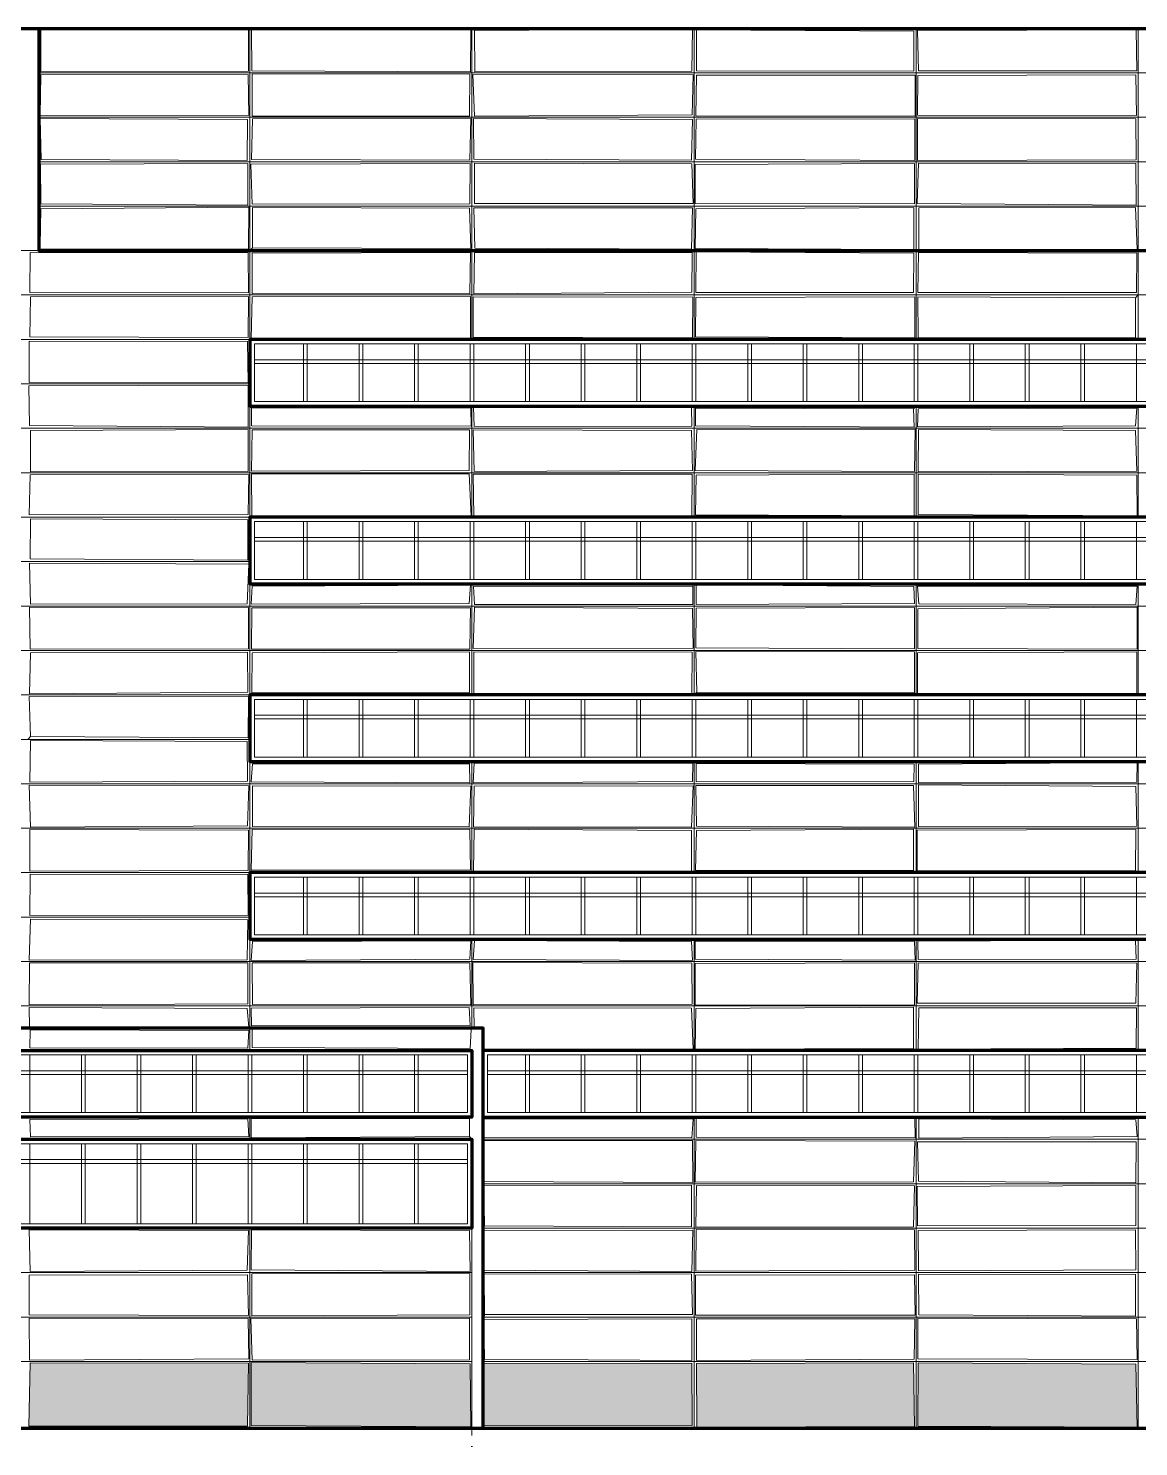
# Model space of a CAD drawing. Extents: x -50000 to 1632000, y -47600 to 308800.
# Drawn here: x 168013 to 198013, y 220500 to 258800 of the extents above; entities that cross this region are included whole.
import ezdxf

# ---------------------------------------------------------------- set-up
doc = ezdxf.new("R2010")
doc.units = 0
doc.header["$MEASUREMENT"] = 0
doc.linetypes.add('ACAD_ISO04W100', pattern=[30, 24, -3, 0, -3])
doc.layers.get('Defpoints').update_dxf_attribs({"color": 6})
doc.layers.add('1', color=7, linetype='Continuous')

msp = doc.modelspace()

# ---------------------------------------------------------------- hatches: boundary and pattern name
at = {"layer": '1', "linetype": 'Continuous'}
h = msp.add_hatch(color=251, dxfattribs=at)
h.dxf.hatch_style = 1
h.paths.add_polyline_path([(173959.4, 222751.1), (168061.3, 222764.8), (168026.8, 221056.9), (173934.6, 221052.3)])
h = msp.add_hatch(color=251, dxfattribs=at)
h.dxf.hatch_style = 1
h.paths.add_polyline_path([(179954.2, 222736.2), (174036.5, 222774.1), (174030.5, 221070.2), (179972.2, 221038.8)])
h = msp.add_hatch(color=251, dxfattribs=at)
h.dxf.hatch_style = 1
h.paths.add_polyline_path([(185940.5, 222750.7), (180326.7, 222742.2), (180329.6, 221061.2), (185947.7, 221073)])
h = msp.add_hatch(color=251, dxfattribs=at)
h.dxf.hatch_style = 1
h.paths.add_polyline_path([(191933.1, 222765.9), (186068.6, 222748.6), (186074.2, 221028.2), (191952.6, 221042.2)])
h = msp.add_hatch(color=251, dxfattribs=at)
h.dxf.hatch_style = 1
h.paths.add_polyline_path([(197939, 222729.5), (192056.6, 222762.9), (192044.5, 221056.3), (197970.2, 221029.3)])

# ---------------------------------------------------------------- linework, layer by layer
at = {"layer": '1', "lineweight": 70}
msp.add_line((144300, 258800), (221700, 258800), dxfattribs=at)
at = {"layer": '1', "color": 8, "linetype": 'Continuous', "lineweight": 13}
for p, q in [((221667, 258800), (168300, 258800)), ((174000, 231200), (174000, 258800)), ((180000, 258800), (180000, 250400)), ((186000, 250400), (186000, 258800)), ((192000, 258800), (192000, 250400)), ((198000, 250400), (198000, 258800)), ((221669.2, 257600), (168300, 257600)), ((221671.3, 256400), (168300, 256400)), ((221673.2, 255200), (168300, 255200)), ((221671.8, 254000), (168300, 254000)), ((221672.3, 252800), (96000, 252800)), ((221668.6, 251600), (96000, 251600)), ((221672.2, 250400), (96000, 250400)), ((174000, 249200), (96000, 249200)), ((258000, 248600), (174000, 248600)), ((180000, 248600), (180000, 245600)), ((186000, 245600), (186000, 248600)), ((192000, 245600), (192000, 248600)), ((198000, 248600), (198000, 245600)), ((221665.3, 248000), (96000, 248000)), ((221663.8, 246800), (96000, 246800)), ((221666.6, 245600), (96000, 245600)), ((174000, 244400), (96000, 244400)), ((221700, 243800), (174000, 243800)), ((180000, 243800), (180000, 240800)), ((186000, 240800), (186000, 243800)), ((192000, 240800), (192000, 243800)), ((198000, 243800), (198000, 240800)), ((221680.6, 243200), (96000, 243200)), ((221667, 242000), (96000, 242000)), ((221685.6, 240800), (96000, 240800)), ((174000, 239600), (57000, 239600)), ((221700, 239000), (174000, 239000)), ((180000, 239000), (180000, 236000)), ((186000, 236000), (186000, 239000)), ((192000, 236000), (192000, 239000)), ((198000, 239000), (198000, 236000)), ((221674.9, 238400), (57000, 238400)), ((221678.1, 237200), (57000, 237200)), ((221670.9, 236000), (57000, 236000)), ((174000, 234800), (57000, 234800)), ((258000, 234200), (174000, 234200)), ((180000, 234200), (180000, 231800)), ((186000, 231200), (186000, 234200)), ((192000, 231200), (192000, 234200)), ((198000, 234200), (198000, 231200)), ((221666.4, 233600), (126000, 233600)), ((221669, 232400), (126000, 232400)), ((180000, 231800), (144334.8, 231800)), ((180000, 231200), (51000, 231200)), ((180332.3, 231200), (221673.1, 231200)), ((180000, 229400), (150000, 229400)), ((174000, 228800), (174000, 229400)), ((228300, 229400), (180321.5, 229400)), ((186000, 221000), (186000, 229400)), ((192000, 221000), (192000, 229400)), ((198000, 229400), (198000, 221000)), ((180000, 228800), (87000, 228800)), ((221669.3, 228800), (180300, 228800)), ((221670.7, 227600), (180300, 227600)), ((180000, 226400), (87000, 226400)), ((174000, 221000), (174000, 226400)), ((180000, 221000), (180000, 226400)), ((221666.9, 226400), (180300, 226400)), ((180000, 225200), (87000, 225200)), ((221671, 225200), (180300, 225200)), ((180000, 224000), (87000, 224000)), ((221668, 224000), (180300, 224000)), ((180000, 222800), (51000, 222800)), ((221674.4, 222800), (180300, 222800)), ((51000, 221000), (180000, 221000)), ((180300, 221000), (228300, 221000))]:
    msp.add_line(p, q, dxfattribs=at)
at = {"layer": '1', "color": 8, "linetype": 'Continuous', "lineweight": 9}
for p, q in [((168332.2, 257665.6), (168321.5, 258733.9)), ((168334.9, 257639.3), (168327.8, 258747.4)), ((168329.4, 258493), (168332.9, 258734.1)), ((168334.6, 257682.5), (168330.8, 258588.9)), ((168335.4, 257635.1), (168336.9, 258743.2)), ((168349, 257638.1), (168355, 258762.3)), ((168355, 258762.3), (173965.9, 258757.9)), ((173961.1, 257640.8), (173965.9, 258757.9)), ((174042.3, 258763.5), (179967.5, 258756.5)), ((174048.7, 257652.2), (174042.3, 258763.5)), ((179957, 257625.4), (179967.5, 258756.5)), ((180066.2, 258742.8), (185956.2, 258773.9)), ((180074.5, 257626.3), (180066.2, 258742.8)), ((185941.5, 257645.4), (185956.2, 258773.9)), ((186062.8, 258764), (191936.5, 258726.9)), ((186067, 257655.9), (186062.8, 258764)), ((191936.9, 257642.9), (191936.5, 258726.9)), ((192036, 258746.2), (197947, 258756.3)), ((192066.3, 257649.8), (192036, 258746.2)), ((197966, 257651.4), (197947, 258756.3)), ((168313.2, 256430.7), (168335.9, 257553)), ((168333.3, 256435.8), (168332.4, 257380.5)), ((168333.3, 256454.5), (168352.1, 257547.5)), ((168349, 257638.1), (173961.1, 257640.8)), ((168352.1, 257547.5), (173953, 257550.6)), ((173974.6, 256442.5), (173953, 257550.6)), ((174048.7, 257652.2), (179957, 257625.4)), ((174056.2, 257572.1), (179944.6, 257562.7)), ((174064.1, 256425.6), (174056.2, 257572.1)), ((179934.8, 256428.3), (179944.6, 257562.7)), ((180026.9, 257553.8), (185972.5, 257542.7)), ((180071.9, 256431.9), (180026.9, 257553.8)), ((180074.5, 257626.3), (185941.5, 257645.4)), ((185950.9, 256465.9), (185972.5, 257542.7)), ((186047.3, 256440.6), (186065.2, 257534.4)), ((186065.2, 257534.4), (191972.1, 257532.1)), ((186067, 257655.9), (191936.9, 257642.9)), ((191973.5, 256432.4), (191972.1, 257532.1)), ((192040, 256455.8), (192045.1, 257528.8)), ((192045.1, 257528.8), (197936.7, 257541)), ((192066.3, 257649.8), (197966, 257651.4)), ((197956.1, 256448.2), (197936.7, 257541)), ((168331.7, 256440.7), (168327.5, 257136.9)), ((168318.9, 255270.8), (168324.6, 256370.8)), ((168318.9, 255270.8), (168324.3, 256325.9)), ((168326.6, 255249.6), (168324.6, 256370.8)), ((168337.4, 255256.9), (168329.6, 256333.7)), ((168333.3, 256451.7), (173974.6, 256442.5)), ((168335.7, 256369.4), (173935.2, 256336.1)), ((168360.5, 255258.2), (168335.7, 256369.4)), ((173925.5, 255230.2), (173935.2, 256336.1)), ((174042.7, 255262), (174069.1, 256355)), ((174064.1, 256425.6), (179934.8, 256428.3)), ((174069.1, 256355), (179973.2, 256368.6)), ((179942.3, 255236.6), (179973.2, 256368.6)), ((180039.1, 256369.1), (185958.1, 256341.9)), ((180052.7, 255266.7), (180039.1, 256369.1)), ((180071.9, 256431.9), (185950.9, 256465.9)), ((185935.4, 255242.7), (185958.1, 256341.9)), ((186039.6, 255270.5), (186060.8, 256350.8)), ((186047.3, 256440.6), (191973.5, 256432.4)), ((186060.8, 256350.8), (191961.7, 256360.4)), ((191968.2, 255232.3), (191961.7, 256360.4)), ((192033.3, 256369.4), (197940.4, 256354)), ((192033.4, 255230.8), (192033.3, 256369.4)), ((192040, 256455.8), (197956.1, 256448.2)), ((197946.6, 255249.6), (197940.4, 256354)), ((168333.9, 254055), (168320.7, 255134.2)), ((168334.7, 254025.1), (168336.8, 255132.3)), ((168338.4, 255131.1), (173940.1, 255150.9)), ((168347.4, 254063.4), (168338.4, 255131.1)), ((168360.5, 255258.2), (173925.5, 255230.2)), ((173942.8, 254026.3), (173940.1, 255150.9)), ((174025, 255134.3), (179948.6, 255153.3)), ((174064, 254053.2), (174025, 255134.3)), ((174042.7, 255262), (179942.3, 255236.6)), ((179945.5, 254065.7), (179948.6, 255153.3)), ((180052.7, 255266.7), (185935.4, 255242.7)), ((180065.4, 255163.2), (185942.1, 255141.9)), ((180065.8, 254067.6), (180065.4, 255163.2)), ((185972.7, 254073.2), (185942.1, 255141.9)), ((186029.2, 255125.8), (191952.4, 255154.9)), ((186031.4, 254072.4), (186029.2, 255125.8)), ((186039.6, 255270.5), (191968.2, 255232.3)), ((191956.3, 254059.5), (191952.4, 255154.9)), ((192030.3, 254066.3), (192063.6, 255156.1)), ((192033.4, 255230.8), (197946.6, 255249.6)), ((192063.6, 255156.1), (197938.5, 255152.7)), ((197941, 254027.2), (197938.5, 255152.7)), ((168330, 252861.8), (168328.5, 253962.5)), ((168330.2, 252933.2), (168333.4, 253967.1)), ((168333.1, 252852.6), (168333.8, 253930.3)), ((168334.8, 252939.7), (168349.1, 253929.7)), ((168335.5, 254044.1), (168335.2, 254285.9)), ((168347.4, 254063.4), (173942.8, 254026.3)), ((168349.1, 253929.7), (173970.2, 253968.4)), ((173962.8, 252839.8), (173970.2, 253968.4)), ((174064, 254053.2), (179945.5, 254065.7)), ((174072, 253965.4), (179932.2, 253948.3)), ((174073.7, 252871.1), (174072, 253965.4)), ((179968.8, 252858.7), (179932.2, 253948.3)), ((180047, 253949.3), (185957.3, 253952.6)), ((180073.5, 252860.8), (180047, 253949.3)), ((180065.8, 254067.6), (185972.7, 254073.2)), ((185933.6, 252836.2), (185957.3, 253952.6)), ((186031.4, 254072.4), (191956.3, 254059.5)), ((186045.4, 253928.9), (191936.8, 253961.2)), ((191938.6, 252832.3), (191936.8, 253961.2)), ((192030.3, 254066.3), (197941, 254027.2)), ((192070, 253957.6), (197930.7, 253959.4)), ((192070.7, 252828.7), (192070, 253957.6)), ((197969.1, 252841.5), (197930.7, 253959.4)), ((186026.5, 252859.8), (186045.4, 253928.9)), ((168333.1, 252852.6), (168331.3, 253306.3)), ((168331.1, 252850.7), (168329.9, 252958.4)), ((168336.6, 252854.7), (168333.2, 253016.6)), ((168333.3, 252835.6), (173962.8, 252839.8)), ((174000, 252800), (174073.7, 252871.1)), ((174073.7, 252871.1), (179968.8, 252858.7)), ((180073.5, 252860.8), (185933.6, 252836.2)), ((186026.5, 252859.8), (191938.6, 252832.3)), ((192070.7, 252828.7), (197969.1, 252841.5)), ((168051.6, 251666.6), (168066.1, 252743.5)), ((168066.1, 252743.5), (173955.8, 252741.3)), ((173964.8, 251660.8), (173955.8, 252741.3)), ((174057.7, 252733.7), (179958, 252743.7)), ((174063.1, 251634.5), (174057.7, 252733.7)), ((179942.1, 251639.9), (179958, 252743.7)), ((180053.1, 251629.5), (180063.6, 252736.3)), ((180063.6, 252736.3), (185946.7, 252744.9)), ((185937.9, 251672.3), (185946.7, 252744.9)), ((186048.4, 251665.4), (186058.1, 252764.5)), ((186058.1, 252764.5), (191939.2, 252732.8)), ((191931.6, 251667.7), (191939.2, 252732.8)), ((192044.5, 251670), (192067.3, 252745.5)), ((192067.3, 252745.5), (197963.5, 252733.7)), ((197952.3, 251668.3), (197963.5, 252733.7)), ((168051.6, 251666.6), (173964.8, 251660.8)), ((174063.1, 251634.5), (179942.1, 251639.9)), ((180053.1, 251629.5), (185937.9, 251672.3)), ((186048.4, 251665.4), (191931.6, 251667.7)), ((192044.5, 251670), (197952.3, 251668.3)), ((168056.3, 250465.7), (168069.6, 251550.2)), ((168069.6, 251550.2), (173964.6, 251558.7)), ((173949.7, 250452.4), (173964.6, 251558.7)), ((174037.3, 250429.1), (174063.2, 251548.8)), ((174063.2, 251548.8), (179962.8, 251556.3)), ((179956, 250429.8), (179962.8, 251556.3)), ((180027.6, 250458.5), (180032.9, 251548.9)), ((180032.9, 251548.9), (185962.9, 251543.8)), ((185957.8, 250443.5), (185962.9, 251543.8)), ((186038.7, 250474), (186047.9, 251531.5)), ((186047.9, 251531.5), (191963.5, 251547.1)), ((191968, 250444), (191963.5, 251547.1)), ((192047.1, 251549.9), (197927.2, 251527.4)), ((192055.2, 250448.5), (192047.1, 251549.9)), ((198000, 251600), (197927.2, 251527.4)), ((197931.6, 250443.3), (197927.2, 251527.4)), ((168032, 250348.7), (173934, 250346)), ((168037, 249232.7), (168032, 250348.7)), ((168056.3, 250465.7), (173949.7, 250452.4)), ((173952.8, 249230.9), (173934, 250346)), ((174037.3, 250429.1), (179956, 250429.8)), ((180027.6, 250458.5), (185957.8, 250443.5)), ((186038.7, 250474), (191968, 250444)), ((192055.2, 250448.5), (197931.6, 250443.3)), ((168029.2, 249148.9), (173950, 249164.9)), ((168043.2, 248073.4), (168029.2, 249148.9)), ((168037, 249232.7), (173952.8, 249230.9)), ((173949.7, 248030.9), (173950, 249164.9)), ((180043.2, 248574.5), (185934.8, 248566.9)), ((180063, 248052.5), (180043.2, 248574.5)), ((192000, 248600), (191926.7, 248525.3)), ((174040, 248542.5), (179964.9, 248548.3)), ((174045.4, 248064.6), (174040, 248542.5)), ((179973.4, 248059.9), (179964.9, 248548.3)), ((185936.5, 248060.5), (185934.8, 248566.9)), ((186037.3, 248541.2), (191926.7, 248525.3)), ((186040.8, 248062.7), (186037.3, 248541.2)), ((191945.5, 248026.1), (191926.7, 248525.3)), ((192058.4, 248526.8), (192035.5, 248040.1)), ((197961.6, 248539.1), (192058.4, 248526.8)), ((197925.6, 248066), (197961.6, 248539.1)), ((168043.2, 248073.4), (173949.7, 248030.9)), ((168069.4, 247943.3), (173951.1, 247963.7)), ((168073.6, 246827.6), (168069.4, 247943.3)), ((173955.9, 246835.8), (173951.1, 247963.7)), ((174043.9, 246838.1), (174057.4, 247956.5)), ((174045.4, 248064.6), (179973.4, 248059.9)), ((174057.4, 247956.5), (179929, 247960.7)), ((179927.9, 246864.1), (179929, 247960.7)), ((180033.7, 247959.1), (185929.8, 247944.6)), ((180054.7, 246835.9), (180033.7, 247959.1)), ((180063, 248052.5), (185936.5, 248060.5)), ((185956.4, 246857.9), (185929.8, 247944.6)), ((186027, 246858.6), (186072.7, 247965.2)), ((186040.8, 248062.7), (191945.5, 248026.1)), ((186072.7, 247965.2), (191970.7, 247973.2)), ((191954.1, 246835.2), (191970.7, 247973.2)), ((192035.5, 248040.1), (197925.6, 248066)), ((192051.6, 246828.2), (192061.5, 247963.6)), ((192061.5, 247963.6), (197931.2, 247937.3)), ((197966.1, 246846.7), (197931.2, 247937.3)), ((168037.1, 245658.9), (168058.7, 246746.5)), ((168058.7, 246746.5), (173966.4, 246749.4)), ((168073.6, 246827.6), (173955.9, 246835.8)), ((173953.5, 245672.7), (173966.4, 246749.4)), ((174038.3, 246766.4), (179927.3, 246766.2)), ((174053, 245628.5), (174038.3, 246766.4)), ((174043.9, 246838.1), (179927.9, 246864.1)), ((179974.9, 245627.8), (179927.3, 246766.2)), ((180035.4, 246759.2), (185945.8, 246765.2)), ((180051.3, 245627), (180035.4, 246759.2)), ((180054.7, 246835.9), (185956.4, 246857.9)), ((185938.9, 245637.3), (185945.8, 246765.2)), ((186027, 246858.6), (191954.1, 246835.2)), ((186039.3, 245659.1), (186058.2, 246734)), ((186058.2, 246734), (191945.8, 246761.6)), ((191943.3, 245636.7), (191945.8, 246761.6)), ((192051.6, 246828.2), (197966.1, 246846.7)), ((192051.6, 246760.6), (197962.9, 246738.2)), ((192059.5, 245671.9), (192051.6, 246760.6)), ((197969.6, 245635.8), (197962.9, 246738.2)), ((168037.1, 245658.9), (173953.5, 245672.7)), ((168058.8, 244470.6), (168071, 245558.3)), ((168071, 245558.3), (173939.9, 245527.2)), ((173945.2, 244441.8), (173939.9, 245527.2)), ((174053, 245628.5), (179974.9, 245627.8)), ((180051.3, 245627), (185938.9, 245637.3)), ((186039.3, 245659.1), (191943.3, 245636.7)), ((192059.5, 245671.9), (197969.6, 245635.8)), ((168041, 244357.6), (173970, 244331.3)), ((168074.2, 243249.8), (168041, 244357.6)), ((168058.8, 244470.6), (173945.2, 244441.8)), ((173927.4, 243259), (173970, 244331.3)), ((174034.2, 243252.1), (174063.5, 243735.8)), ((174063.5, 243735.8), (179960, 243766.5)), ((179926.3, 243266.6), (179960, 243766.5)), ((180044.5, 243730.3), (185964.3, 243733)), ((180069.8, 243245.5), (180044.5, 243730.3)), ((185965.2, 243241.1), (185964.3, 243733)), ((186056.2, 243773.5), (191939, 243729.7)), ((186056.4, 243240.7), (186056.2, 243773.5)), ((191959.4, 243266.6), (191939, 243729.7)), ((192037.3, 243735.3), (197971.5, 243734.1)), ((192074.3, 243256.5), (192037.3, 243735.3)), ((197936.6, 243244.4), (197971.5, 243734.1)), ((168074.2, 243249.8), (173927.4, 243259)), ((174034.2, 243252.1), (179926.3, 243266.6)), ((180069.8, 243245.5), (185965.2, 243241.1)), ((186056.4, 243240.7), (191959.4, 243266.6)), ((192074.3, 243256.5), (197936.6, 243244.4)), ((168043.2, 243173.7), (173963.3, 243157)), ((168058.3, 242034), (168043.2, 243173.7)), ((173960.8, 242048.5), (173963.3, 243157)), ((174041.3, 242035.8), (174054.6, 243154.6)), ((174054.6, 243154.6), (179962.3, 243148.9)), ((179943.4, 242036.2), (179962.3, 243148.9)), ((180031.1, 242057.4), (180070.2, 243172.2)), ((180070.2, 243172.2), (185954, 243132.5)), ((185972.3, 242064.6), (185954, 243132.5)), ((186049.9, 242070.5), (186055.2, 243140.6)), ((186055.2, 243140.6), (191959.7, 243157)), ((191952.6, 242042.1), (191959.7, 243157)), ((192044.3, 242052.5), (192045.4, 243129.1)), ((192045.4, 243129.1), (197971.5, 243165.3)), ((197968.7, 242039.1), (197971.5, 243165.3)), ((180031.1, 242057.4), (185972.3, 242064.6)), ((186049.9, 242070.5), (191952.6, 242042.1)), ((168043.6, 240828.9), (168068.9, 241939.7)), ((168058.3, 242034), (173960.8, 242048.5)), ((168068.9, 241939.7), (173930.2, 241956.8)), ((173939.9, 240874.9), (173930.2, 241956.8)), ((174041.3, 242035.8), (179943.4, 242036.2)), ((174052.2, 240857.1), (174064.7, 241939.7)), ((174064.7, 241939.7), (179930.8, 241964.7)), ((179929.3, 240868.1), (179930.8, 241964.7)), ((180051.7, 241962.7), (185952.8, 241951.8)), ((180052.7, 240849.5), (180051.7, 241962.7)), ((185942.3, 240840.2), (185952.8, 241951.8)), ((186051.5, 241973.9), (191958.3, 241963.9)), ((186072.9, 240872.2), (186051.5, 241973.9)), ((191953.6, 240858), (191958.3, 241963.9)), ((192036.3, 241936.4), (197963.7, 241963.5)), ((192037.6, 240825.4), (192036.3, 241936.4)), ((192044.3, 242052.5), (197968.7, 242039.1)), ((197963.7, 240841.9), (197963.7, 241963.5)), ((168031.3, 240758.4), (173963.2, 240750.5)), ((168070, 239674.8), (168031.3, 240758.4)), ((168043.6, 240828.9), (173939.9, 240874.9)), ((173952.6, 239639.4), (173963.2, 240750.5)), ((174052.2, 240857.1), (179929.3, 240868.1)), ((180052.7, 240849.5), (185942.3, 240840.2)), ((186000, 240800), (186072.9, 240872.2)), ((186072.9, 240872.2), (191953.6, 240858)), ((192037.6, 240825.4), (197963.7, 240841.9)), ((168000, 239600), (168070, 239674.8)), ((168052.6, 238445.6), (168069.1, 239571.3)), ((168069.1, 239571.3), (173926.7, 239538.7)), ((168070, 239674.8), (173952.6, 239639.4)), ((173931.6, 238470.5), (173926.7, 239538.7)), ((174031.4, 238456.8), (174071.3, 238940.7)), ((174071.3, 238940.7), (179930.5, 238934.6)), ((179945.3, 238428.7), (179930.5, 238934.6)), ((180028.3, 238429), (180061.9, 238960.4)), ((180061.9, 238960.4), (185963.3, 238958.9)), ((185953.7, 238458.6), (185963.3, 238958.9)), ((186059.6, 238947.4), (191951, 238927.4)), ((186059.7, 238453.5), (186059.6, 238947.4)), ((191941.7, 238459.1), (191951, 238927.4)), ((192063.2, 238428.6), (192066.2, 238932)), ((192066.2, 238932), (197971.4, 238970.7)), ((197967.8, 238443.9), (197971.4, 238970.7)), ((168033.2, 238365.3), (173971, 238347.1)), ((168067.6, 237233), (168033.2, 238365.3)), ((168052.6, 238445.6), (173931.6, 238470.5)), ((173936.9, 237262), (173971, 238347.1)), ((174031.4, 238456.8), (179945.3, 238428.7)), ((174068.9, 237247.9), (174069.6, 238346.2)), ((174069.6, 238346.2), (179970.8, 238332.2)), ((179925.8, 237237), (179970.8, 238332.2)), ((180028.3, 238429), (185953.7, 238458.6)), ((180042.3, 237241.2), (180059.6, 238336.5)), ((180059.6, 238336.5), (185973.6, 238346)), ((185933.2, 237227), (185973.6, 238346)), ((186044, 238351.9), (191930.3, 238350.6)), ((186062, 237255.6), (186044, 238351.9)), ((186059.7, 238453.5), (191941.7, 238459.1)), ((191968.5, 237231.1), (191930.3, 238350.6)), ((192062.8, 237237.7), (192064.9, 238372.3)), ((192063.2, 238428.6), (197967.8, 238443.9)), ((192064.9, 238372.3), (197940.5, 238328.7)), ((197959.5, 237254.5), (197940.5, 238328.7)), ((168052.9, 236038.2), (168053.6, 237169.3)), ((168053.6, 237169.3), (173959.8, 237151.6)), ((168067.6, 237233), (173936.9, 237262)), ((173951.7, 236054.2), (173959.8, 237151.6)), ((174030.9, 236063), (174059, 237171.2)), ((174059, 237171.2), (179944.2, 237166.5)), ((174068.9, 237247.9), (179925.8, 237237)), ((179962.5, 236073.4), (179944.2, 237166.5)), ((180039.9, 236049.6), (180061.5, 237174.3)), ((180042.3, 237241.2), (185933.2, 237227)), ((180061.5, 237174.3), (185933.9, 237139.1)), ((185929.7, 236030.5), (185933.9, 237139.1)), ((186042.7, 236066.2), (186062.3, 237138.2)), ((186062, 237255.6), (191968.5, 237231.1)), ((186062.3, 237138.2), (191930.2, 237174.7)), ((191929.4, 236054.4), (191930.2, 237174.7)), ((192025.7, 237149.1), (197937.2, 237163.1)), ((192029.6, 236052.6), (192025.7, 237149.1)), ((192062.8, 237237.7), (197959.5, 237254.5)), ((197931.7, 236061.4), (197937.2, 237163.1)), ((168052.9, 236038.2), (173951.7, 236054.2)), ((168055.9, 234843.9), (168063.7, 235963)), ((168063.7, 235963), (173946.4, 235951)), ((173955.5, 234850.6), (173946.4, 235951)), ((174030.9, 236063), (179962.5, 236073.4)), ((180039.9, 236049.6), (185929.7, 236030.5)), ((186042.7, 236066.2), (191929.4, 236054.4)), ((192029.6, 236052.6), (197931.7, 236061.4)), ((168055.9, 234843.9), (173955.5, 234850.6)), ((168037.9, 233640.3), (168070.6, 234745.2)), ((168070.6, 234745.2), (173946, 234725.5)), ((173927.9, 233649.5), (173946, 234725.5)), ((174031.6, 233627.1), (174070.8, 234141.6)), ((174070.8, 234141.6), (179968.5, 234155.3)), ((179946, 233665.1), (179968.5, 234155.3)), ((180032.3, 233654.5), (180069.9, 234164.9)), ((180069.9, 234164.9), (185927.6, 234139.4)), ((185962.5, 233631.9), (185927.6, 234139.4)), ((186026, 234151.9), (191954.7, 234137.9)), ((186028.8, 233660), (186026, 234151.9)), ((191970.3, 233639.2), (191954.7, 234137.9)), ((192047.5, 234148.5), (197931.3, 234172.8)), ((192057.9, 233654.2), (192047.5, 234148.5)), ((197941.7, 233667.2), (197931.3, 234172.8)), ((168037.9, 233640.3), (173927.9, 233649.5)), ((174031.6, 233627.1), (179946, 233665.1)), ((180032.3, 233654.5), (185962.5, 233631.9)), ((186028.8, 233660), (191970.3, 233639.2)), ((192057.9, 233654.2), (197941.7, 233667.2)), ((168037.9, 232429.8), (168047.7, 233568.7)), ((168047.7, 233568.7), (173943.4, 233568.7)), ((173941.5, 232458.4), (173943.4, 233568.7)), ((174063.3, 233564.7), (179941.6, 233567.1)), ((174073.3, 232439.7), (174063.3, 233564.7)), ((179970.5, 232432.8), (179941.6, 233567.1)), ((180025.5, 233569.7), (185937.5, 233556.6)), ((180035.6, 232429.2), (180025.5, 233569.7)), ((185949.5, 232445.1), (185937.5, 233556.6)), ((186031.8, 233549.2), (191954.2, 233561.7)), ((186033.7, 232425.3), (186031.8, 233549.2)), ((191954.1, 232434.9), (191954.2, 233561.7)), ((192029.2, 232472.7), (192053.1, 233567.5)), ((192053.1, 233567.5), (197961.3, 233553.8)), ((197936.9, 232472.8), (197961.3, 233553.8)), ((168037.9, 232429.8), (173941.5, 232458.4)), ((168037.9, 232356.7), (173929.5, 232334.2)), ((168040.9, 231826.2), (168037.9, 232356.7)), ((173972.4, 231830.3), (173929.5, 232334.2)), ((174036.9, 232339.6), (179925.5, 232360.6)), ((174041.9, 231866.4), (174036.9, 232339.6)), ((174073.3, 232439.7), (179970.5, 232432.8)), ((179954.9, 231873), (179925.5, 232360.6)), ((180035.6, 232429.2), (185949.5, 232445.1)), ((180053.2, 232353), (185928.2, 232341.2)), ((180061.2, 231800), (180053.2, 232353)), ((185973.1, 231236.9), (185928.2, 232341.2)), ((186033.7, 232425.3), (191954.1, 232434.9)), ((186034.6, 231234.5), (186048.9, 232334.3)), ((186048.9, 232334.3), (191926.5, 232368.4)), ((191933.4, 231251.5), (191926.5, 232368.4)), ((192029.2, 232472.7), (197936.9, 232472.8)), ((192057.7, 231236.2), (192070.7, 232351.8)), ((192070.7, 232351.8), (197954.9, 232353.7)), ((197943.6, 231262), (197954.9, 232353.7)), ((168040.9, 231826.2), (173972.4, 231830.3)), ((168056.4, 231272.5), (168061.6, 231758.9)), ((168061.6, 231758.9), (173967.9, 231736.3)), ((173943.8, 231262.2), (173967.9, 231736.3)), ((174041.9, 231866.4), (179954.9, 231873)), ((174057.7, 231274.2), (174065, 231773.4)), ((174065, 231773.4), (179974.2, 231768.3)), ((179955.1, 231250.8), (179974.2, 231768.3)), ((168056.4, 231272.5), (173943.8, 231262.2)), ((174057.7, 231274.2), (179955.1, 231250.8)), ((180332.6, 231242.7), (185973.1, 231236.9)), ((186034.6, 231234.5), (191933.4, 231251.5)), ((192057.7, 231236.2), (197943.6, 231262)), ((168050.5, 229336.9), (173944.1, 229350.5)), ((168073.6, 228862.5), (168050.5, 229336.9)), ((173968.4, 228873.8), (173944.1, 229350.5)), ((174035.3, 229348), (179930.8, 229361.8)), ((174037.6, 228842.1), (174035.3, 229348)), ((179928.7, 228871.8), (179930.8, 229361.8)), ((180321.8, 229350), (185972.9, 229343.7)), ((180321.8, 229350), (180325.6, 228847.3)), ((185937.3, 228841.3), (185972.9, 229343.7)), ((186053.7, 228858.1), (186060, 229357.5)), ((186060, 229357.5), (191965.5, 229368.6)), ((191974.7, 228841.7), (191965.5, 229368.6)), ((192068.9, 228827.3), (192075, 229353.9)), ((192075, 229353.9), (197938.2, 229325.3)), ((197968.6, 228873.3), (197938.2, 229325.3)), ((168073.6, 228862.5), (173968.4, 228873.8)), ((174037.6, 228842.1), (179928.7, 228871.8)), ((180000, 228800), (179928.7, 228871.8)), ((180322.2, 227650.3), (180325.7, 228766.4)), ((180325.6, 228847.3), (185937.3, 228841.3)), ((180325.7, 228763.6), (185956.9, 228768.3)), ((185969.1, 227635.3), (185956.9, 228768.3)), ((186027.9, 227644.8), (186051.7, 228770.2)), ((186051.7, 228770.2), (191968.3, 228749)), ((186053.7, 228858.1), (191974.7, 228841.7)), ((191926.3, 227648.6), (191968.3, 228749)), ((192041.2, 228730.8), (197946.6, 228734)), ((192062.3, 227665.5), (192041.2, 228730.8)), ((192068.9, 228827.3), (197968.6, 228873.3)), ((197938.1, 227625.8), (197946.6, 228734)), ((180336.6, 226461.7), (180316.7, 227544.5)), ((180317.3, 227543.5), (185931.9, 227560)), ((180324, 227660.2), (185969.1, 227635.3)), ((185931.9, 226433.2), (185931.9, 227560)), ((186027.9, 227644.8), (191926.3, 227648.6)), ((186050.8, 226429.4), (186066.4, 227549.6)), ((186066.4, 227549.6), (191954.4, 227547.1)), ((191925.1, 226438.4), (191954.4, 227547.1)), ((192031.7, 227528.6), (197934.7, 227548.8)), ((192040.2, 226460.9), (192031.7, 227528.6)), ((192062.3, 227665.5), (197938.1, 227625.8)), ((197934.8, 226472.2), (197934.7, 227548.8)), ((168033.7, 226357.2), (173964.5, 226337.8)), ((168066.2, 225230), (168033.7, 226357.2)), ((174034, 225273.6), (174044.2, 226353.2)), ((174044.2, 226353.2), (179931, 226332.2)), ((180323.9, 225273.2), (180330.8, 226363.8)), ((180336.5, 226465.9), (185931.9, 226433.2)), ((186044.4, 225239.9), (186057.6, 226366.2)), ((186050.8, 226429.4), (191925.1, 226438.4)), ((186057.6, 226366.2), (191952.5, 226353.1)), ((191964.9, 225263.2), (191952.5, 226353.1)), ((192040.2, 226460.9), (197934.8, 226472.2)), ((192051.5, 226333.8), (197930.1, 226353.9)), ((197936, 225272.7), (197930.1, 226353.9)), ((173925.1, 225262.8), (173964.5, 226337.8)), ((179949.2, 225232.2), (179931, 226332.2)), ((180330.7, 226339.9), (185965.3, 226348.4)), ((185937.8, 225225.2), (185965.3, 226348.4)), ((192065.6, 225250.3), (192051.5, 226333.8)), ((168066.2, 225230), (173925.1, 225262.8)), ((174034, 225273.6), (179949.2, 225232.2)), ((180321.5, 225265.8), (185937.8, 225225.2)), ((186044.4, 225239.9), (191964.9, 225263.2)), ((192065.6, 225250.3), (197936, 225272.7)), ((168035.6, 224062.1), (168039.1, 225127.9)), ((168039.1, 225127.9), (173933, 225143.4)), ((173960.7, 224042.5), (173933, 225143.4)), ((174048.7, 225166.7), (179945, 225171.3)), ((174050.5, 224028.2), (174048.7, 225166.7)), ((179946, 224060.6), (179945, 225171.3)), ((180316, 225162.7), (185927.3, 225158.5)), ((180334.3, 224035.5), (180327.3, 225136.3)), ((185961.2, 224065.5), (185927.3, 225158.5)), ((186038.6, 224052.3), (186042.3, 225129)), ((186042.3, 225129), (191953.7, 225135.4)), ((191969.9, 224052.1), (191953.7, 225135.4)), ((192063.7, 225159.8), (197928.5, 225152.3)), ((192071, 224061.8), (192063.7, 225159.8)), ((197927.4, 224026.7), (197928.5, 225152.3)), ((168035.6, 224062.1), (173960.7, 224042.5)), ((174050.5, 224028.2), (179946, 224060.6)), ((180334.1, 224071.8), (185961.2, 224065.5)), ((192071, 224061.8), (197927.4, 224026.7)), ((168031.1, 223973.5), (173951.4, 223957.4)), ((168044.2, 222838.6), (168031.1, 223973.5)), ((173970, 222874.8), (173951.4, 223957.4)), ((174028.1, 223963.9), (179931.2, 223964.8)), ((174058, 222838), (174028.1, 223963.9)), ((179931.4, 222840.5), (179931.2, 223964.8)), ((180321.3, 223931.8), (185941.1, 223948.5)), ((180336.3, 222858.9), (180321.3, 223931.8)), ((185938.6, 222827.9), (185941.1, 223948.5)), ((186038.6, 224052.3), (191969.9, 224052.1)), ((186066.5, 222825.6), (186068.7, 223953)), ((186068.7, 223953), (191966.3, 223949.7)), ((191945, 222862), (191966.3, 223949.7)), ((192044.3, 223969.3), (197953.2, 223947)), ((192050.3, 222874.7), (192044.3, 223969.3)), ((197969.2, 222854.6), (197953.2, 223947)), ((168044.2, 222838.6), (173970, 222874.8)), ((174058, 222838), (179931.4, 222840.5)), ((180336.3, 222858.9), (185938.6, 222827.9)), ((186066.5, 222825.6), (191945, 222862)), ((192050.3, 222874.7), (197969.2, 222854.6))]:
    msp.add_line(p, q, dxfattribs=at)
at = {"layer": '1', "linetype": 'Continuous', "lineweight": 20}
for p, q in [((189050, 250280), (174120, 250280)), ((174120, 250280), (174120, 248720)), ((175450, 248720), (175450, 250280)), ((175550, 250280), (175550, 248720)), ((176950, 250280), (176950, 248720)), ((177050, 248720), (177050, 250280)), ((178450, 250280), (178450, 248720)), ((178550, 250280), (178550, 248720)), ((179950, 248720), (179950, 250280)), ((180050, 248720), (180050, 250280)), ((181450, 248720), (181450, 250280)), ((181550, 250280), (181550, 248720)), ((182950, 248720), (182950, 250280)), ((183050, 250280), (183050, 248720)), ((184450, 250280), (184450, 248720)), ((184550, 248720), (184550, 250280)), ((185950, 250280), (185950, 248720)), ((186050, 248720), (186050, 250280)), ((187450, 248720), (187450, 250280)), ((187550, 250280), (187550, 248720)), ((188950, 250280), (188950, 248720)), ((190450, 250280), (189050, 250280)), ((189050, 250280), (189050, 248720)), ((193550, 250280), (190450, 250280)), ((190450, 248720), (190450, 250280)), ((190550, 248720), (190550, 250280)), ((191950, 248720), (191950, 250280)), ((192050, 250280), (192050, 248720)), ((193450, 248720), (193450, 250280)), ((193550, 250280), (193550, 248720)), ((194950, 250280), (193550, 250280)), ((196550, 250280), (194950, 250280)), ((194950, 248720), (194950, 250280)), ((195050, 250280), (195050, 248720)), ((196450, 248720), (196450, 250280)), ((196550, 248720), (196550, 250280)), ((197950, 250280), (196550, 250280)), ((201050, 250280), (197950, 250280)), ((197950, 248720), (197950, 250280)), ((221580, 249850), (174120, 249850)), ((221580, 249750), (174120, 249750)), ((174120, 248720), (202550, 248720)), ((189050, 245480), (174120, 245480)), ((174120, 245480), (174120, 243920)), ((175450, 243920), (175450, 245480)), ((175550, 243920), (175550, 245480)), ((176950, 245480), (176950, 243920)), ((177050, 245480), (177050, 243920)), ((178450, 243920), (178450, 245480)), ((178550, 245480), (178550, 243920)), ((179950, 245480), (179950, 243920)), ((180050, 243920), (180050, 245480)), ((181450, 245480), (181450, 243920)), ((181550, 243920), (181550, 245480)), ((182950, 243920), (182950, 245480)), ((183050, 243920), (183050, 245480)), ((184450, 245480), (184450, 243920)), ((184550, 243920), (184550, 245480)), ((185950, 245480), (185950, 243920)), ((186050, 245480), (186050, 243920)), ((187450, 243920), (187450, 245480)), ((187550, 245480), (187550, 243920)), ((188950, 243920), (188950, 245480)), ((190450, 245480), (189050, 245480)), ((189050, 245480), (189050, 243920)), ((193550, 245480), (190450, 245480)), ((190450, 243920), (190450, 245480)), ((190550, 245480), (190550, 243920)), ((191950, 243920), (191950, 245480)), ((192050, 243920), (192050, 245480)), ((193450, 243920), (193450, 245480)), ((193550, 243920), (193550, 245480)), ((194950, 245480), (193550, 245480)), ((196550, 245480), (194950, 245480)), ((194950, 243920), (194950, 245480)), ((195050, 245480), (195050, 243920)), ((196450, 245480), (196450, 243920)), ((196550, 243920), (196550, 245480)), ((197950, 245480), (196550, 245480)), ((201050, 245480), (197950, 245480)), ((197950, 245480), (197950, 243920)), ((221580, 245050), (174120, 245050)), ((221580, 244950), (174120, 244950)), ((174120, 243920), (202550, 243920)), ((174120, 240680), (174120, 239120)), ((189050, 240680), (174120, 240680)), ((175450, 239120), (175450, 240680)), ((175550, 240680), (175550, 239120)), ((176950, 239120), (176950, 240680)), ((177050, 239120), (177050, 240680)), ((178450, 239120), (178450, 240680)), ((178550, 239120), (178550, 240680)), ((179950, 240680), (179950, 239120)), ((180050, 240680), (180050, 239120)), ((181450, 239120), (181450, 240680)), ((181550, 240680), (181550, 239120)), ((182950, 240680), (182950, 239120)), ((183050, 239120), (183050, 240680)), ((184450, 240680), (184450, 239120)), ((184550, 240680), (184550, 239120)), ((185950, 240680), (185950, 239120)), ((186050, 240680), (186050, 239120)), ((187450, 240680), (187450, 239120)), ((187550, 240680), (187550, 239120)), ((188950, 239120), (188950, 240680)), ((189050, 239120), (189050, 240680)), ((190450, 240680), (189050, 240680)), ((193550, 240680), (190450, 240680)), ((190450, 239120), (190450, 240680)), ((190550, 239120), (190550, 240680)), ((191950, 240680), (191950, 239120)), ((192050, 239120), (192050, 240680)), ((193450, 239120), (193450, 240680)), ((194950, 240680), (193550, 240680)), ((193550, 240680), (193550, 239120)), ((196550, 240680), (194950, 240680)), ((194950, 240680), (194950, 239120)), ((195050, 240680), (195050, 239120)), ((196450, 240680), (196450, 239120)), ((197950, 240680), (196550, 240680)), ((196550, 240680), (196550, 239120)), ((201050, 240680), (197950, 240680)), ((197950, 239120), (197950, 240680)), ((221580, 240250), (174120, 240250)), ((221580, 240150), (174120, 240150)), ((174120, 239120), (202550, 239120)), ((174120, 235880), (174120, 234320)), ((189050, 235880), (174120, 235880)), ((175450, 235880), (175450, 234320)), ((175550, 235880), (175550, 234320)), ((176950, 235880), (176950, 234320)), ((177050, 234320), (177050, 235880)), ((178450, 235880), (178450, 234320)), ((178550, 234320), (178550, 235880)), ((179950, 234320), (179950, 235880)), ((180050, 234320), (180050, 235880)), ((181450, 235880), (181450, 234320)), ((181550, 234320), (181550, 235880)), ((182950, 234320), (182950, 235880)), ((183050, 234320), (183050, 235880)), ((184450, 235880), (184450, 234320)), ((184550, 235880), (184550, 234320)), ((185950, 234320), (185950, 235880)), ((186050, 234320), (186050, 235880)), ((187450, 234320), (187450, 235880)), ((187550, 235880), (187550, 234320)), ((188950, 235880), (188950, 234320)), ((189050, 235880), (189050, 234320)), ((190450, 235880), (189050, 235880)), ((193550, 235880), (190450, 235880)), ((190450, 235880), (190450, 234320)), ((190550, 235880), (190550, 234320)), ((191950, 234320), (191950, 235880)), ((192050, 234320), (192050, 235880)), ((193450, 234320), (193450, 235880)), ((193550, 234320), (193550, 235880)), ((194950, 235880), (193550, 235880)), ((196550, 235880), (194950, 235880)), ((194950, 234320), (194950, 235880)), ((195050, 234320), (195050, 235880)), ((196450, 234320), (196450, 235880)), ((197950, 235880), (196550, 235880)), ((196550, 235880), (196550, 234320)), ((201050, 235880), (197950, 235880)), ((197950, 234320), (197950, 235880)), ((221580, 235450), (174120, 235450)), ((221580, 235350), (174120, 235350)), ((174120, 234320), (202550, 234320)), ((175550, 231080), (144420, 231080)), ((168050, 229520), (168050, 231080)), ((169450, 231080), (169450, 229520)), ((169550, 229520), (169550, 231080)), ((170950, 229520), (170950, 231080)), ((171050, 231080), (171050, 229520)), ((172450, 231080), (172450, 229520)), ((172550, 231080), (172550, 229520)), ((173950, 231080), (173950, 229520)), ((174050, 231080), (174050, 229520)), ((175450, 229520), (175450, 231080)), ((176950, 231080), (175550, 231080)), ((175550, 231080), (175550, 229520)), ((177050, 231080), (176950, 231080)), ((176950, 231080), (176950, 229520)), ((177050, 229520), (177050, 231080)), ((178450, 231080), (177050, 231080)), ((178550, 231080), (178450, 231080)), ((178450, 231080), (178450, 229520)), ((178550, 229520), (178550, 231080)), ((179880, 231080), (178550, 231080)), ((179880, 229520), (179880, 231080)), ((189050, 231080), (180420, 231080)), ((180420, 231080), (180420, 229520)), ((181450, 229520), (181450, 231080)), ((181550, 229520), (181550, 231080)), ((182950, 229520), (182950, 231080)), ((183050, 231080), (183050, 229520)), ((184450, 231080), (184450, 229520)), ((184550, 231080), (184550, 229520)), ((185950, 231080), (185950, 229520)), ((186050, 229520), (186050, 231080)), ((187450, 229520), (187450, 231080)), ((187550, 231080), (187550, 229520)), ((188950, 229520), (188950, 231080)), ((189050, 229520), (189050, 231080)), ((190450, 231080), (189050, 231080)), ((193550, 231080), (190450, 231080)), ((190450, 231080), (190450, 229520)), ((190550, 231080), (190550, 229520)), ((191950, 229520), (191950, 231080)), ((192050, 229520), (192050, 231080)), ((193450, 229520), (193450, 231080)), ((194950, 231080), (193550, 231080)), ((193550, 231080), (193550, 229520)), ((196550, 231080), (194950, 231080)), ((194950, 229520), (194950, 231080)), ((195050, 229520), (195050, 231080)), ((196450, 229520), (196450, 231080)), ((196550, 229520), (196550, 231080)), ((197950, 231080), (196550, 231080)), ((201050, 231080), (197950, 231080)), ((197950, 231080), (197950, 229520)), ((179880, 230650), (144420, 230650)), ((221580, 230650), (180420, 230650)), ((179880, 230550), (144420, 230550)), ((221580, 230550), (180420, 230550)), ((144420, 229520), (179880, 229520)), ((180420, 229520), (202550, 229520)), ((168050, 228680), (144420, 228680)), ((168050, 226520), (168050, 228680)), ((169450, 228680), (168050, 228680)), ((177050, 228680), (169450, 228680)), ((169450, 228680), (169450, 226520)), ((169550, 226520), (169550, 228680)), ((170950, 228680), (170950, 226520)), ((171050, 226520), (171050, 228680)), ((172450, 226520), (172450, 228680)), ((172550, 226520), (172550, 228680)), ((173950, 226520), (173950, 228680)), ((174050, 226520), (174050, 228680)), ((175450, 226520), (175450, 228680)), ((175550, 228680), (175550, 226520)), ((176950, 226520), (176950, 228680)), ((178450, 228680), (177050, 228680)), ((177050, 228680), (177050, 226520)), ((178550, 228680), (178450, 228680)), ((178450, 228680), (178450, 226520)), ((178550, 228680), (178550, 226520)), ((179880, 228680), (178550, 228680)), ((179880, 226520), (179880, 228680)), ((179880, 228250), (144420, 228250)), ((179880, 228150), (144420, 228150)), ((144420, 226520), (179880, 226520))]:
    msp.add_line(p, q, dxfattribs=at)
at = {"layer": '1', "color": 7, "linetype": 'Continuous', "lineweight": 9}
for p, q in [((168026.8, 221056.9), (168061.3, 222764.8)), ((168061.3, 222764.8), (173959.4, 222751.1)), ((173934.6, 221052.3), (173959.4, 222751.1)), ((174030.5, 221070.2), (174036.5, 222774.1)), ((174036.5, 222774.1), (179954.2, 222736.2)), ((179972.2, 221038.8), (179954.2, 222736.2)), ((180326.7, 222742.2), (185940.5, 222750.7)), ((180329.6, 221061.2), (180326.7, 222742.2)), ((185947.7, 221073), (185940.5, 222750.7)), ((186068.6, 222748.6), (191933.1, 222765.9)), ((186074.2, 221028.2), (186068.6, 222748.6)), ((191952.6, 221042.2), (191933.1, 222765.9)), ((192044.5, 221056.3), (192056.6, 222762.9)), ((192056.6, 222762.9), (197939, 222729.5)), ((197970.2, 221029.3), (197939, 222729.5)), ((168026.8, 221056.9), (173934.6, 221052.3)), ((174030.5, 221070.2), (179972.2, 221038.8)), ((180329.6, 221061.2), (185947.7, 221073)), ((186074.2, 221028.2), (191952.6, 221042.2)), ((192044.5, 221056.3), (197970.2, 221029.3))]:
    msp.add_line(p, q, dxfattribs=at)
at = {"layer": '1', "color": 78, "linetype": 'ACAD_ISO04W100', "lineweight": 18, "ltscale": 100}
msp.add_line((180000, 214800), (180000, 222000), dxfattribs=at)
at = {"layer": '1', "linetype": 'Continuous', "lineweight": 100}
msp.add_line((-10353.9, 221000), (426469.6, 221000), dxfattribs=at)
at = {"layer": '1', "lineweight": 70}
for points in [[(168300, 258800), (168300, 252800), (221700, 252800)], [(221700, 250400), (174000, 250400), (174000, 248600), (221700, 248600)], [(221700, 245600), (174000, 245600), (174000, 243800), (221700, 243800)], [(221700, 240800), (174000, 240800), (174000, 239000), (221700, 239000)], [(221700, 236000), (174000, 236000), (174000, 234200), (221700, 234200)], [(180300, 221000), (180300, 231800), (144300, 231800)], [(144300, 231200), (180000, 231200), (180000, 229400), (144300, 229400)], [(221700, 231200), (180300, 231200)], [(180300, 229400), (221700, 229400)], [(144300, 228800), (180000, 228800), (180000, 226400), (144300, 226400)], [(180000, 226400), (180000, 226400)]]:
    msp.add_lwpolyline(points, dxfattribs=at)
at = {"layer": 'Defpoints', "linetype": 'Continuous'}
msp.add_xline((1315800, 258800), (-1, 0), dxfattribs=at)

doc.saveas('drawing.dxf')
